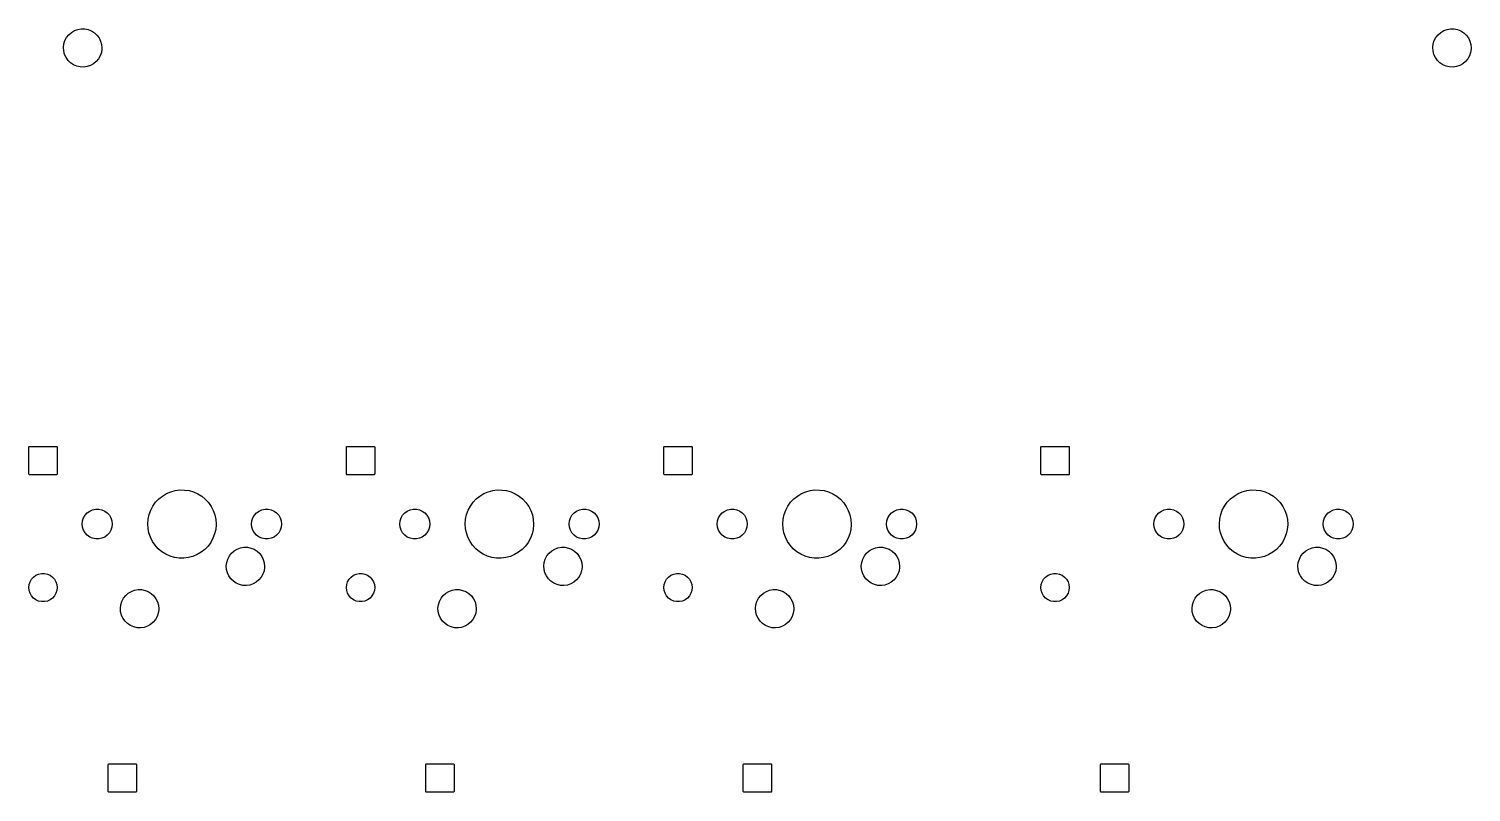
# Model space of a CAD drawing. Extents: x -119 to 120, y -47 to 51.
# Drawn here: x 33.7 to 120.2, y 3 to 48.8 of the extents above; entities that cross this region are included whole.
import ezdxf

# ---------------------------------------------------------------- set-up
doc = ezdxf.new("R2010")
doc.units = 0
doc.layers.add('BLACK', color=7, linetype='CONTINUOUS')

msp = doc.modelspace()

# ---------------------------------------------------------------- linework, layer by layer
at = {"layer": 'BLACK', "linetype": 'CONTINUOUS'}
for p, q in [((36.0752, 48.4166), (36.2334, 48.5554)), ((36.2334, 48.5554), (36.4143, 48.663)), ((36.4143, 48.663), (36.6117, 48.7358)), ((36.6117, 48.7358), (36.8191, 48.7715)), ((36.8191, 48.7715), (37.0296, 48.7687)), ((37.0296, 48.7687), (37.236, 48.7276)), ((37.236, 48.7276), (37.4315, 48.6497)), ((37.4315, 48.6497), (37.6095, 48.5374)), ((37.6095, 48.5374), (37.764, 48.3945)), ((118.228, 48.4166), (118.387, 48.5554)), ((118.387, 48.5554), (118.567, 48.663)), ((118.567, 48.663), (118.765, 48.7358)), ((118.765, 48.7358), (118.972, 48.7715)), ((118.972, 48.7715), (119.183, 48.7687)), ((119.183, 48.7687), (119.389, 48.7276)), ((119.389, 48.7276), (119.585, 48.6497)), ((119.585, 48.6497), (119.763, 48.5374)), ((119.763, 48.5374), (119.917, 48.3945)), ((35.7598, 47.6551), (35.7845, 47.8641)), ((35.7735, 47.4451), (35.7598, 47.6551)), ((35.7845, 47.8641), (35.8469, 48.0651)), ((35.8469, 48.0651), (35.9449, 48.2513)), ((35.9449, 48.2513), (36.0752, 48.4166)), ((37.764, 48.3945), (37.8899, 48.2259)), ((37.8899, 48.2259), (37.983, 48.0371)), ((37.983, 48.0371), (38.0401, 47.8346)), ((38.0401, 47.8346), (38.0594, 47.625)), ((38.0594, 47.625), (38.0578, 47.5648)), ((117.913, 47.6551), (117.938, 47.8641)), ((117.927, 47.4451), (117.913, 47.6551)), ((117.938, 47.8641), (118, 48.0651)), ((118, 48.0651), (118.098, 48.2513)), ((118.098, 48.2513), (118.228, 48.4166)), ((119.917, 48.3945), (120.043, 48.2259)), ((120.043, 48.2259), (120.136, 48.0371)), ((120.136, 48.0371), (120.193, 47.8346)), ((120.193, 47.8346), (120.212, 47.625)), ((120.212, 47.625), (120.211, 47.5648)), ((35.8253, 47.2411), (35.7735, 47.4451)), ((35.9134, 47.05), (35.8253, 47.2411)), ((36.0349, 46.8781), (35.9134, 47.05)), ((36.1857, 46.7313), (36.0349, 46.8781)), ((36.3606, 46.6144), (36.1857, 46.7313)), ((37.7225, 46.8118), (37.5607, 46.6773)), ((37.8571, 46.9736), (37.7225, 46.8118)), ((37.96, 47.1573), (37.8571, 46.9736)), ((38.0276, 47.3565), (37.96, 47.1573)), ((38.0578, 47.5648), (38.0276, 47.3565)), ((117.978, 47.2411), (117.927, 47.4451)), ((118.067, 47.05), (117.978, 47.2411)), ((118.188, 46.8781), (118.067, 47.05)), ((118.339, 46.7313), (118.188, 46.8781)), ((118.514, 46.6144), (118.339, 46.7313)), ((119.876, 46.8118), (119.714, 46.6773)), ((120.01, 46.9736), (119.876, 46.8118)), ((120.113, 47.1573), (120.01, 46.9736)), ((120.181, 47.3565), (120.113, 47.1573)), ((120.211, 47.5648), (120.181, 47.3565)), ((36.554, 46.5313), (36.3606, 46.6144)), ((36.7593, 46.4848), (36.554, 46.5313)), ((36.9696, 46.4766), (36.7593, 46.4848)), ((37.1778, 46.5068), (36.9696, 46.4766)), ((37.3771, 46.5744), (37.1778, 46.5068)), ((37.5607, 46.6773), (37.3771, 46.5744)), ((118.707, 46.5313), (118.514, 46.6144)), ((118.912, 46.4848), (118.707, 46.5313)), ((119.123, 46.4766), (118.912, 46.4848)), ((119.331, 46.5068), (119.123, 46.4766)), ((119.53, 46.5744), (119.331, 46.5068)), ((119.714, 46.6773), (119.53, 46.5744)), ((33.6781, 23.66), (33.6819, 23.6791)), ((33.6781, 22.06), (33.6781, 23.66)), ((33.6819, 23.6791), (33.6928, 23.6954)), ((33.6928, 23.6954), (33.709, 23.7062)), ((33.709, 23.7062), (33.7281, 23.71)), ((33.7281, 23.71), (35.3281, 23.71)), ((35.3281, 23.71), (35.3473, 23.7062)), ((35.3473, 23.7062), (35.3635, 23.6954)), ((35.3635, 23.6954), (35.3743, 23.6791)), ((35.3743, 23.6791), (35.3781, 23.66)), ((35.3781, 23.66), (35.3781, 22.06)), ((52.7281, 23.66), (52.7319, 23.6791)), ((52.7281, 22.06), (52.7281, 23.66)), ((52.7319, 23.6791), (52.7428, 23.6954)), ((52.7428, 23.6954), (52.759, 23.7062)), ((52.759, 23.7062), (52.7781, 23.71)), ((52.7781, 23.71), (54.3781, 23.71)), ((54.3781, 23.71), (54.3973, 23.7062)), ((54.3973, 23.7062), (54.4135, 23.6954)), ((54.4135, 23.6954), (54.4243, 23.6791)), ((54.4243, 23.6791), (54.4281, 23.66)), ((54.4281, 23.66), (54.4281, 22.06)), ((71.7781, 23.66), (71.7819, 23.6791)), ((71.7781, 22.06), (71.7781, 23.66)), ((71.7819, 23.6791), (71.7928, 23.6954)), ((71.7928, 23.6954), (71.809, 23.7062)), ((71.809, 23.7062), (71.8281, 23.71)), ((71.8281, 23.71), (73.4281, 23.71)), ((73.4281, 23.71), (73.4473, 23.7062)), ((73.4473, 23.7062), (73.4635, 23.6954)), ((73.4635, 23.6954), (73.4743, 23.6791)), ((73.4743, 23.6791), (73.4781, 23.66)), ((73.4781, 23.66), (73.4781, 22.06)), ((94.4, 23.66), (94.4038, 23.6791)), ((94.4, 22.06), (94.4, 23.66)), ((94.4038, 23.6791), (94.4146, 23.6954)), ((94.4146, 23.6954), (94.4309, 23.7062)), ((94.4309, 23.7062), (94.45, 23.71)), ((94.45, 23.71), (96.05, 23.71)), ((96.05, 23.71), (96.0691, 23.7062)), ((96.0691, 23.7062), (96.0854, 23.6954)), ((96.0854, 23.6954), (96.0962, 23.6791)), ((96.0962, 23.6791), (96.1, 23.66)), ((96.1, 23.66), (96.1, 22.06)), ((33.6819, 22.0409), (33.6781, 22.06)), ((33.6928, 22.0246), (33.6819, 22.0409)), ((33.709, 22.0138), (33.6928, 22.0246)), ((33.7281, 22.01), (33.709, 22.0138)), ((35.3281, 22.01), (33.7281, 22.01)), ((35.3473, 22.0138), (35.3281, 22.01)), ((35.3635, 22.0246), (35.3473, 22.0138)), ((35.3743, 22.0409), (35.3635, 22.0246)), ((35.3781, 22.06), (35.3743, 22.0409)), ((52.7319, 22.0409), (52.7281, 22.06)), ((52.7428, 22.0246), (52.7319, 22.0409)), ((52.759, 22.0138), (52.7428, 22.0246)), ((52.7781, 22.01), (52.759, 22.0138)), ((54.3781, 22.01), (52.7781, 22.01)), ((54.3973, 22.0138), (54.3781, 22.01)), ((54.4135, 22.0246), (54.3973, 22.0138)), ((54.4243, 22.0409), (54.4135, 22.0246)), ((54.4281, 22.06), (54.4243, 22.0409)), ((71.7819, 22.0409), (71.7781, 22.06)), ((71.7928, 22.0246), (71.7819, 22.0409)), ((71.809, 22.0138), (71.7928, 22.0246)), ((71.8281, 22.01), (71.809, 22.0138)), ((73.4281, 22.01), (71.8281, 22.01)), ((73.4473, 22.0138), (73.4281, 22.01)), ((73.4635, 22.0246), (73.4473, 22.0138)), ((73.4743, 22.0409), (73.4635, 22.0246)), ((73.4781, 22.06), (73.4743, 22.0409)), ((94.4038, 22.0409), (94.4, 22.06)), ((94.4146, 22.0246), (94.4038, 22.0409)), ((94.4309, 22.0138), (94.4146, 22.0246)), ((94.45, 22.01), (94.4309, 22.0138)), ((96.05, 22.01), (94.45, 22.01)), ((96.0691, 22.0138), (96.05, 22.01)), ((96.0854, 22.0246), (96.0691, 22.0138)), ((96.0962, 22.0409), (96.0854, 22.0246)), ((96.1, 22.06), (96.0962, 22.0409)), ((41.6925, 20.7334), (41.9318, 20.8766)), ((41.9318, 20.8766), (42.1883, 20.986)), ((42.1883, 20.986), (42.4573, 21.0596)), ((42.4573, 21.0596), (42.7338, 21.096)), ((42.7338, 21.096), (43.0126, 21.0945)), ((43.0126, 21.0945), (43.2887, 21.0552)), ((43.2887, 21.0552), (43.5569, 20.9788)), ((43.5569, 20.9788), (43.8123, 20.8667)), ((43.8123, 20.8667), (44.05, 20.721)), ((60.7425, 20.7334), (60.9818, 20.8766)), ((60.9818, 20.8766), (61.2383, 20.986)), ((61.2383, 20.986), (61.5073, 21.0596)), ((61.5073, 21.0596), (61.7838, 21.096)), ((61.7838, 21.096), (62.0626, 21.0945)), ((62.0626, 21.0945), (62.3387, 21.0552)), ((62.3387, 21.0552), (62.6069, 20.9788)), ((62.6069, 20.9788), (62.8623, 20.8667)), ((62.8623, 20.8667), (63.1, 20.721)), ((79.7925, 20.7334), (80.0318, 20.8766)), ((80.0318, 20.8766), (80.2883, 20.986)), ((80.2883, 20.986), (80.5573, 21.0596)), ((80.5573, 21.0596), (80.8338, 21.096)), ((80.8338, 21.096), (81.1126, 21.0945)), ((81.1126, 21.0945), (81.3887, 21.0552)), ((81.3887, 21.0552), (81.6569, 20.9788)), ((81.6569, 20.9788), (81.9123, 20.8667)), ((81.9123, 20.8667), (82.15, 20.721)), ((105.986, 20.7334), (106.226, 20.8766)), ((106.226, 20.8766), (106.482, 20.986)), ((106.482, 20.986), (106.751, 21.0596)), ((106.751, 21.0596), (107.028, 21.096)), ((107.028, 21.096), (107.306, 21.0945)), ((107.306, 21.0945), (107.582, 21.0552)), ((107.582, 21.0552), (107.851, 20.9788)), ((107.851, 20.9788), (108.106, 20.8667)), ((108.106, 20.8667), (108.344, 20.721)), ((37.3325, 19.8294), (37.5044, 19.906)), ((37.5044, 19.906), (37.6884, 19.9451)), ((37.6884, 19.9451), (37.8766, 19.9451)), ((37.8766, 19.9451), (38.0606, 19.906)), ((38.0606, 19.906), (38.2325, 19.8294)), ((40.9897, 19.8838), (41.1202, 20.1303)), ((41.1202, 20.1303), (41.2829, 20.3567)), ((41.2829, 20.3567), (41.4749, 20.559)), ((41.4749, 20.559), (41.6925, 20.7334)), ((44.05, 20.721), (44.2658, 20.5444)), ((44.2658, 20.5444), (44.4556, 20.3401)), ((44.4556, 20.3401), (44.616, 20.112)), ((44.616, 20.112), (44.7439, 19.8642)), ((47.4925, 19.8294), (47.6644, 19.906)), ((47.6644, 19.906), (47.8484, 19.9451)), ((47.8484, 19.9451), (48.0366, 19.9451)), ((48.0366, 19.9451), (48.2206, 19.906)), ((48.2206, 19.906), (48.3925, 19.8294)), ((56.3825, 19.8294), (56.5544, 19.906)), ((56.5544, 19.906), (56.7384, 19.9451)), ((56.7384, 19.9451), (56.9266, 19.9451)), ((56.9266, 19.9451), (57.1106, 19.906)), ((57.1106, 19.906), (57.2825, 19.8294)), ((60.0397, 19.8838), (60.1702, 20.1303)), ((60.1702, 20.1303), (60.3329, 20.3567)), ((60.3329, 20.3567), (60.5249, 20.559)), ((60.5249, 20.559), (60.7425, 20.7334)), ((63.1, 20.721), (63.3158, 20.5444)), ((63.3158, 20.5444), (63.5056, 20.3401)), ((63.5056, 20.3401), (63.666, 20.112)), ((63.666, 20.112), (63.7939, 19.8642)), ((66.5425, 19.8294), (66.7144, 19.906)), ((66.7144, 19.906), (66.8984, 19.9451)), ((66.8984, 19.9451), (67.0866, 19.9451)), ((67.0866, 19.9451), (67.2706, 19.906)), ((67.2706, 19.906), (67.4425, 19.8294)), ((75.4325, 19.8294), (75.6044, 19.906)), ((75.6044, 19.906), (75.7884, 19.9451)), ((75.7884, 19.9451), (75.9766, 19.9451)), ((75.9766, 19.9451), (76.1606, 19.906)), ((76.1606, 19.906), (76.3325, 19.8294)), ((79.0897, 19.8838), (79.2202, 20.1303)), ((79.2202, 20.1303), (79.3829, 20.3567)), ((79.3829, 20.3567), (79.5749, 20.559)), ((79.5749, 20.559), (79.7925, 20.7334)), ((82.15, 20.721), (82.3658, 20.5444)), ((82.3658, 20.5444), (82.5556, 20.3401)), ((82.5556, 20.3401), (82.716, 20.112)), ((82.716, 20.112), (82.8439, 19.8642)), ((85.5925, 19.8294), (85.7644, 19.906)), ((85.7644, 19.906), (85.9484, 19.9451)), ((85.9484, 19.9451), (86.1366, 19.9451)), ((86.1366, 19.9451), (86.3206, 19.906)), ((86.3206, 19.906), (86.4925, 19.8294)), ((101.626, 19.8294), (101.798, 19.906)), ((101.798, 19.906), (101.982, 19.9451)), ((101.982, 19.9451), (102.17, 19.9451)), ((102.17, 19.9451), (102.354, 19.906)), ((102.354, 19.906), (102.526, 19.8294)), ((105.283, 19.8838), (105.414, 20.1303)), ((105.414, 20.1303), (105.577, 20.3567)), ((105.577, 20.3567), (105.769, 20.559)), ((105.769, 20.559), (105.986, 20.7334)), ((108.344, 20.721), (108.56, 20.5444)), ((108.56, 20.5444), (108.749, 20.3401)), ((108.749, 20.3401), (108.91, 20.112)), ((108.91, 20.112), (109.038, 19.8642)), ((111.786, 19.8294), (111.958, 19.906)), ((111.958, 19.906), (112.142, 19.9451)), ((112.142, 19.9451), (112.33, 19.9451)), ((112.33, 19.9451), (112.514, 19.906)), ((112.514, 19.906), (112.686, 19.8294)), ((36.8825, 19.05), (36.9022, 19.2371)), ((36.9022, 18.8629), (36.8825, 19.05)), ((36.9022, 19.2371), (36.9603, 19.4161)), ((36.9603, 19.4161), (37.0544, 19.579)), ((37.0544, 19.579), (37.1803, 19.7188)), ((37.1803, 19.7188), (37.3325, 19.8294)), ((38.2325, 19.8294), (38.3847, 19.7188)), ((38.3847, 19.7188), (38.5106, 19.579)), ((38.5106, 19.579), (38.6047, 19.4161)), ((38.6047, 19.4161), (38.6628, 19.2371)), ((38.6628, 19.2371), (38.6825, 19.05)), ((38.6825, 19.05), (38.6628, 18.8629)), ((40.8126, 19.0715), (40.8345, 19.3495)), ((40.8287, 18.7931), (40.8126, 19.0715)), ((40.8345, 19.3495), (40.8939, 19.6219)), ((40.8939, 19.6219), (40.9897, 19.8838)), ((44.7439, 19.8642), (44.837, 19.6013)), ((44.837, 19.6013), (44.8935, 19.3282)), ((44.8935, 19.3282), (44.9125, 19.05)), ((44.9125, 19.05), (44.9121, 19.0071)), ((47.0425, 19.05), (47.0622, 19.2371)), ((47.0622, 18.8629), (47.0425, 19.05)), ((47.0622, 19.2371), (47.1203, 19.4161)), ((47.1203, 19.4161), (47.2144, 19.579)), ((47.2144, 19.579), (47.3403, 19.7188)), ((47.3403, 19.7188), (47.4925, 19.8294)), ((48.3925, 19.8294), (48.5447, 19.7188)), ((48.5447, 19.7188), (48.6706, 19.579)), ((48.6706, 19.579), (48.7647, 19.4161)), ((48.7647, 19.4161), (48.8228, 19.2371)), ((48.8228, 19.2371), (48.8425, 19.05)), ((48.8425, 19.05), (48.8228, 18.8629)), ((55.9325, 19.05), (55.9522, 19.2371)), ((55.9522, 18.8629), (55.9325, 19.05)), ((55.9522, 19.2371), (56.0103, 19.4161)), ((56.0103, 19.4161), (56.1044, 19.579)), ((56.1044, 19.579), (56.2303, 19.7188)), ((56.2303, 19.7188), (56.3825, 19.8294)), ((57.2825, 19.8294), (57.4347, 19.7188)), ((57.4347, 19.7188), (57.5606, 19.579)), ((57.5606, 19.579), (57.6547, 19.4161)), ((57.6547, 19.4161), (57.7128, 19.2371)), ((57.7128, 19.2371), (57.7325, 19.05)), ((57.7325, 19.05), (57.7128, 18.8629)), ((59.8626, 19.0715), (59.8845, 19.3495)), ((59.8787, 18.7931), (59.8626, 19.0715)), ((59.8845, 19.3495), (59.9439, 19.6219)), ((59.9439, 19.6219), (60.0397, 19.8838)), ((63.7939, 19.8642), (63.887, 19.6013)), ((63.887, 19.6013), (63.9435, 19.3282)), ((63.9435, 19.3282), (63.9625, 19.05)), ((63.9625, 19.05), (63.962, 19.0071)), ((66.0925, 19.05), (66.1122, 19.2371)), ((66.1122, 18.8629), (66.0925, 19.05)), ((66.1122, 19.2371), (66.1703, 19.4161)), ((66.1703, 19.4161), (66.2644, 19.579)), ((66.2644, 19.579), (66.3903, 19.7188)), ((66.3903, 19.7188), (66.5425, 19.8294)), ((67.4425, 19.8294), (67.5947, 19.7188)), ((67.5947, 19.7188), (67.7206, 19.579)), ((67.7206, 19.579), (67.8147, 19.4161)), ((67.8147, 19.4161), (67.8728, 19.2371)), ((67.8728, 19.2371), (67.8925, 19.05)), ((67.8925, 19.05), (67.8728, 18.8629)), ((74.9825, 19.05), (75.0022, 19.2371)), ((75.0022, 18.8629), (74.9825, 19.05)), ((75.0022, 19.2371), (75.0603, 19.4161)), ((75.0603, 19.4161), (75.1544, 19.579)), ((75.1544, 19.579), (75.2803, 19.7188)), ((75.2803, 19.7188), (75.4325, 19.8294)), ((76.3325, 19.8294), (76.4847, 19.7188)), ((76.4847, 19.7188), (76.6106, 19.579)), ((76.6106, 19.579), (76.7047, 19.4161)), ((76.7047, 19.4161), (76.7628, 19.2371)), ((76.7628, 19.2371), (76.7825, 19.05)), ((76.7825, 19.05), (76.7628, 18.8629)), ((78.9126, 19.0715), (78.9345, 19.3495)), ((78.9287, 18.7931), (78.9126, 19.0715)), ((78.9345, 19.3495), (78.9939, 19.6219)), ((78.9939, 19.6219), (79.0897, 19.8838)), ((82.8439, 19.8642), (82.937, 19.6013)), ((82.937, 19.6013), (82.9935, 19.3282)), ((82.9935, 19.3282), (83.0125, 19.05)), ((83.0125, 19.05), (83.0121, 19.0071)), ((85.1425, 19.05), (85.1622, 19.2371)), ((85.1622, 18.8629), (85.1425, 19.05)), ((85.1622, 19.2371), (85.2203, 19.4161)), ((85.2203, 19.4161), (85.3144, 19.579)), ((85.3144, 19.579), (85.4403, 19.7188)), ((85.4403, 19.7188), (85.5925, 19.8294)), ((86.4925, 19.8294), (86.6447, 19.7188)), ((86.6447, 19.7188), (86.7706, 19.579)), ((86.7706, 19.579), (86.8647, 19.4161)), ((86.8647, 19.4161), (86.9228, 19.2371)), ((86.9228, 19.2371), (86.9425, 19.05)), ((86.9425, 19.05), (86.9228, 18.8629)), ((101.176, 19.05), (101.196, 19.2371)), ((101.196, 18.8629), (101.176, 19.05)), ((101.196, 19.2371), (101.254, 19.4161)), ((101.254, 19.4161), (101.348, 19.579)), ((101.348, 19.579), (101.474, 19.7188)), ((101.474, 19.7188), (101.626, 19.8294)), ((102.526, 19.8294), (102.678, 19.7188)), ((102.678, 19.7188), (102.804, 19.579)), ((102.804, 19.579), (102.898, 19.4161)), ((102.898, 19.4161), (102.957, 19.2371)), ((102.957, 19.2371), (102.976, 19.05)), ((102.976, 19.05), (102.957, 18.8629)), ((105.106, 19.0715), (105.128, 19.3495)), ((105.122, 18.7931), (105.106, 19.0715)), ((105.128, 19.3495), (105.188, 19.6219)), ((105.188, 19.6219), (105.283, 19.8838)), ((109.038, 19.8642), (109.131, 19.6013)), ((109.131, 19.6013), (109.187, 19.3282)), ((109.187, 19.3282), (109.206, 19.05)), ((109.206, 19.05), (109.206, 19.0071)), ((111.336, 19.05), (111.356, 19.2371)), ((111.356, 18.8629), (111.336, 19.05)), ((111.356, 19.2371), (111.414, 19.4161)), ((111.414, 19.4161), (111.508, 19.579)), ((111.508, 19.579), (111.634, 19.7188)), ((111.634, 19.7188), (111.786, 19.8294)), ((112.686, 19.8294), (112.838, 19.7188)), ((112.838, 19.7188), (112.964, 19.579)), ((112.964, 19.579), (113.058, 19.4161)), ((113.058, 19.4161), (113.117, 19.2371)), ((113.117, 19.2371), (113.136, 19.05)), ((113.136, 19.05), (113.117, 18.8629)), ((36.9603, 18.6839), (36.9022, 18.8629)), ((37.0544, 18.521), (36.9603, 18.6839)), ((37.1803, 18.3812), (37.0544, 18.521)), ((37.3325, 18.2706), (37.1803, 18.3812)), ((37.5044, 18.194), (37.3325, 18.2706)), ((37.6884, 18.1549), (37.5044, 18.194)), ((38.0606, 18.194), (37.8766, 18.1549)), ((38.2325, 18.2706), (38.0606, 18.194)), ((38.3847, 18.3812), (38.2325, 18.2706)), ((38.5106, 18.521), (38.3847, 18.3812)), ((38.6047, 18.6839), (38.5106, 18.521)), ((38.6628, 18.8629), (38.6047, 18.6839)), ((40.8824, 18.5194), (40.8287, 18.7931)), ((40.9727, 18.2556), (40.8824, 18.5194)), ((41.098, 18.0065), (40.9727, 18.2556)), ((44.7264, 18.1966), (44.5934, 17.9516)), ((44.825, 18.4575), (44.7264, 18.1966)), ((44.8873, 18.7293), (44.825, 18.4575)), ((44.9121, 19.0071), (44.8873, 18.7293)), ((47.1203, 18.6839), (47.0622, 18.8629)), ((47.2144, 18.521), (47.1203, 18.6839)), ((47.3403, 18.3812), (47.2144, 18.521)), ((47.4925, 18.2706), (47.3403, 18.3812)), ((47.6644, 18.194), (47.4925, 18.2706)), ((47.8484, 18.1549), (47.6644, 18.194)), ((48.2206, 18.194), (48.0366, 18.1549)), ((48.3925, 18.2706), (48.2206, 18.194)), ((48.5447, 18.3812), (48.3925, 18.2706)), ((48.6706, 18.521), (48.5447, 18.3812)), ((48.7647, 18.6839), (48.6706, 18.521)), ((48.8228, 18.8629), (48.7647, 18.6839)), ((56.0103, 18.6839), (55.9522, 18.8629)), ((56.1044, 18.521), (56.0103, 18.6839)), ((56.2303, 18.3812), (56.1044, 18.521)), ((56.3825, 18.2706), (56.2303, 18.3812)), ((56.5544, 18.194), (56.3825, 18.2706)), ((56.7384, 18.1549), (56.5544, 18.194)), ((57.1106, 18.194), (56.9266, 18.1549)), ((57.2825, 18.2706), (57.1106, 18.194)), ((57.4347, 18.3812), (57.2825, 18.2706)), ((57.5606, 18.521), (57.4347, 18.3812)), ((57.6547, 18.6839), (57.5606, 18.521)), ((57.7128, 18.8629), (57.6547, 18.6839)), ((59.9324, 18.5194), (59.8787, 18.7931)), ((60.0227, 18.2556), (59.9324, 18.5194)), ((60.148, 18.0065), (60.0227, 18.2556)), ((63.7764, 18.1966), (63.6434, 17.9516)), ((63.875, 18.4575), (63.7764, 18.1966)), ((63.9373, 18.7293), (63.875, 18.4575)), ((63.962, 19.0071), (63.9373, 18.7293)), ((66.1703, 18.6839), (66.1122, 18.8629)), ((66.2644, 18.521), (66.1703, 18.6839)), ((66.3903, 18.3812), (66.2644, 18.521)), ((66.5425, 18.2706), (66.3903, 18.3812)), ((66.7144, 18.194), (66.5425, 18.2706)), ((66.8984, 18.1549), (66.7144, 18.194)), ((67.2706, 18.194), (67.0866, 18.1549)), ((67.4425, 18.2706), (67.2706, 18.194)), ((67.5947, 18.3812), (67.4425, 18.2706)), ((67.7206, 18.521), (67.5947, 18.3812)), ((67.8147, 18.6839), (67.7206, 18.521)), ((67.8728, 18.8629), (67.8147, 18.6839)), ((75.0603, 18.6839), (75.0022, 18.8629)), ((75.1544, 18.521), (75.0603, 18.6839)), ((75.2803, 18.3812), (75.1544, 18.521)), ((75.4325, 18.2706), (75.2803, 18.3812)), ((75.6044, 18.194), (75.4325, 18.2706)), ((75.7884, 18.1549), (75.6044, 18.194)), ((76.1606, 18.194), (75.9766, 18.1549)), ((76.3325, 18.2706), (76.1606, 18.194)), ((76.4847, 18.3812), (76.3325, 18.2706)), ((76.6106, 18.521), (76.4847, 18.3812)), ((76.7047, 18.6839), (76.6106, 18.521)), ((76.7628, 18.8629), (76.7047, 18.6839)), ((78.9824, 18.5194), (78.9287, 18.7931)), ((79.0727, 18.2556), (78.9824, 18.5194)), ((79.198, 18.0065), (79.0727, 18.2556)), ((82.8264, 18.1966), (82.6934, 17.9516)), ((82.925, 18.4575), (82.8264, 18.1966)), ((82.9873, 18.7293), (82.925, 18.4575)), ((83.0121, 19.0071), (82.9873, 18.7293)), ((85.2203, 18.6839), (85.1622, 18.8629)), ((85.3144, 18.521), (85.2203, 18.6839)), ((85.4403, 18.3812), (85.3144, 18.521)), ((85.5925, 18.2706), (85.4403, 18.3812)), ((85.7644, 18.194), (85.5925, 18.2706)), ((85.9484, 18.1549), (85.7644, 18.194)), ((86.3206, 18.194), (86.1366, 18.1549)), ((86.4925, 18.2706), (86.3206, 18.194)), ((86.6447, 18.3812), (86.4925, 18.2706)), ((86.7706, 18.521), (86.6447, 18.3812)), ((86.8647, 18.6839), (86.7706, 18.521)), ((86.9228, 18.8629), (86.8647, 18.6839)), ((101.254, 18.6839), (101.196, 18.8629)), ((101.348, 18.521), (101.254, 18.6839)), ((101.474, 18.3812), (101.348, 18.521)), ((101.626, 18.2706), (101.474, 18.3812)), ((101.798, 18.194), (101.626, 18.2706)), ((101.982, 18.1549), (101.798, 18.194)), ((102.354, 18.194), (102.17, 18.1549)), ((102.526, 18.2706), (102.354, 18.194)), ((102.678, 18.3812), (102.526, 18.2706)), ((102.804, 18.521), (102.678, 18.3812)), ((102.898, 18.6839), (102.804, 18.521)), ((102.957, 18.8629), (102.898, 18.6839)), ((105.176, 18.5194), (105.122, 18.7931)), ((105.266, 18.2556), (105.176, 18.5194)), ((105.392, 18.0065), (105.266, 18.2556)), ((109.02, 18.1966), (108.887, 17.9516)), ((109.119, 18.4575), (109.02, 18.1966)), ((109.181, 18.7293), (109.119, 18.4575)), ((109.206, 19.0071), (109.181, 18.7293)), ((111.414, 18.6839), (111.356, 18.8629)), ((111.508, 18.521), (111.414, 18.6839)), ((111.634, 18.3812), (111.508, 18.521)), ((111.786, 18.2706), (111.634, 18.3812)), ((111.958, 18.194), (111.786, 18.2706)), ((112.142, 18.1549), (111.958, 18.194)), ((112.514, 18.194), (112.33, 18.1549)), ((112.686, 18.2706), (112.514, 18.194)), ((112.838, 18.3812), (112.686, 18.2706)), ((112.964, 18.521), (112.838, 18.3812)), ((113.058, 18.6839), (112.964, 18.521)), ((113.117, 18.8629), (113.058, 18.6839)), ((37.8766, 18.1549), (37.6884, 18.1549)), ((41.2559, 17.7766), (41.098, 18.0065)), ((41.4436, 17.5704), (41.2559, 17.7766)), ((41.6575, 17.3915), (41.4436, 17.5704)), ((41.8938, 17.2433), (41.6575, 17.3915)), ((44.0148, 17.3545), (43.774, 17.2138)), ((44.2342, 17.5266), (44.0148, 17.3545)), ((44.4283, 17.7268), (44.2342, 17.5266)), ((44.5934, 17.9516), (44.4283, 17.7268)), ((45.8383, 17.3016), (45.9965, 17.4404)), ((45.9965, 17.4404), (46.1774, 17.548)), ((46.1774, 17.548), (46.3749, 17.6208)), ((46.3749, 17.6208), (46.5823, 17.6565)), ((46.5823, 17.6565), (46.7927, 17.6537)), ((46.7927, 17.6537), (46.9991, 17.6126)), ((46.9991, 17.6126), (47.1946, 17.5347)), ((47.1946, 17.5347), (47.3726, 17.4224)), ((47.3726, 17.4224), (47.5271, 17.2795)), ((48.0366, 18.1549), (47.8484, 18.1549)), ((56.9266, 18.1549), (56.7384, 18.1549)), ((60.3059, 17.7766), (60.148, 18.0065)), ((60.4936, 17.5704), (60.3059, 17.7766)), ((60.7075, 17.3915), (60.4936, 17.5704)), ((60.9438, 17.2433), (60.7075, 17.3915)), ((63.0648, 17.3545), (62.824, 17.2138)), ((63.2842, 17.5266), (63.0648, 17.3545)), ((63.4783, 17.7268), (63.2842, 17.5266)), ((63.6434, 17.9516), (63.4783, 17.7268)), ((64.8883, 17.3016), (65.0465, 17.4404)), ((65.0465, 17.4404), (65.2274, 17.548)), ((65.2274, 17.548), (65.4249, 17.6208)), ((65.4249, 17.6208), (65.6323, 17.6565)), ((65.6323, 17.6565), (65.8427, 17.6537)), ((65.8427, 17.6537), (66.0491, 17.6126)), ((66.0491, 17.6126), (66.2446, 17.5347)), ((66.2446, 17.5347), (66.4226, 17.4224)), ((66.4226, 17.4224), (66.5771, 17.2795)), ((67.0866, 18.1549), (66.8984, 18.1549)), ((75.9766, 18.1549), (75.7884, 18.1549)), ((79.3559, 17.7766), (79.198, 18.0065)), ((79.5436, 17.5704), (79.3559, 17.7766)), ((79.7575, 17.3915), (79.5436, 17.5704)), ((79.9938, 17.2433), (79.7575, 17.3915)), ((82.1148, 17.3545), (81.874, 17.2138)), ((82.3342, 17.5266), (82.1148, 17.3545)), ((82.5283, 17.7268), (82.3342, 17.5266)), ((82.6934, 17.9516), (82.5283, 17.7268)), ((83.9383, 17.3016), (84.0965, 17.4404)), ((84.0965, 17.4404), (84.2774, 17.548)), ((84.2774, 17.548), (84.4749, 17.6208)), ((84.4749, 17.6208), (84.6823, 17.6565)), ((84.6823, 17.6565), (84.8927, 17.6537)), ((84.8927, 17.6537), (85.0991, 17.6126)), ((85.0991, 17.6126), (85.2946, 17.5347)), ((85.2946, 17.5347), (85.4726, 17.4224)), ((85.4726, 17.4224), (85.6271, 17.2795)), ((86.1366, 18.1549), (85.9484, 18.1549)), ((102.17, 18.1549), (101.982, 18.1549)), ((105.55, 17.7766), (105.392, 18.0065)), ((105.737, 17.5704), (105.55, 17.7766)), ((105.951, 17.3915), (105.737, 17.5704)), ((106.188, 17.2433), (105.951, 17.3915)), ((108.309, 17.3545), (108.068, 17.2138)), ((108.528, 17.5266), (108.309, 17.3545)), ((108.722, 17.7268), (108.528, 17.5266)), ((108.887, 17.9516), (108.722, 17.7268)), ((110.132, 17.3016), (110.29, 17.4404)), ((110.29, 17.4404), (110.471, 17.548)), ((110.471, 17.548), (110.669, 17.6208)), ((110.669, 17.6208), (110.876, 17.6565)), ((110.876, 17.6565), (111.086, 17.6537)), ((111.086, 17.6537), (111.293, 17.6126)), ((111.293, 17.6126), (111.488, 17.5347)), ((111.488, 17.5347), (111.666, 17.4224)), ((111.666, 17.4224), (111.821, 17.2795)), ((112.33, 18.1549), (112.142, 18.1549)), ((42.1479, 17.1286), (41.8938, 17.2433)), ((42.4153, 17.0494), (42.1479, 17.1286)), ((42.691, 17.0072), (42.4153, 17.0494)), ((42.9698, 17.0028), (42.691, 17.0072)), ((43.2466, 17.0363), (42.9698, 17.0028)), ((43.5164, 17.1071), (43.2466, 17.0363)), ((43.774, 17.2138), (43.5164, 17.1071)), ((45.5229, 16.5401), (45.5476, 16.7491)), ((45.5367, 16.3301), (45.5229, 16.5401)), ((45.5476, 16.7491), (45.61, 16.9501)), ((45.61, 16.9501), (45.708, 17.1363)), ((45.708, 17.1363), (45.8383, 17.3016)), ((47.5271, 17.2795), (47.653, 17.1109)), ((47.653, 17.1109), (47.7461, 16.9221)), ((47.7461, 16.9221), (47.8032, 16.7196)), ((47.8209, 16.4498), (47.7907, 16.2415)), ((47.8032, 16.7196), (47.8225, 16.51)), ((47.8225, 16.51), (47.8209, 16.4498)), ((61.1979, 17.1286), (60.9438, 17.2433)), ((61.4653, 17.0494), (61.1979, 17.1286)), ((61.741, 17.0072), (61.4653, 17.0494)), ((62.0198, 17.0028), (61.741, 17.0072)), ((62.2966, 17.0363), (62.0198, 17.0028)), ((62.5664, 17.1071), (62.2966, 17.0363)), ((62.824, 17.2138), (62.5664, 17.1071)), ((64.5729, 16.5401), (64.5976, 16.7491)), ((64.5867, 16.3301), (64.5729, 16.5401)), ((64.5976, 16.7491), (64.66, 16.9501)), ((64.66, 16.9501), (64.758, 17.1363)), ((64.758, 17.1363), (64.8883, 17.3016)), ((66.5771, 17.2795), (66.703, 17.1109)), ((66.703, 17.1109), (66.7961, 16.9221)), ((66.7961, 16.9221), (66.8532, 16.7196)), ((66.8709, 16.4498), (66.8407, 16.2415)), ((66.8532, 16.7196), (66.8725, 16.51)), ((66.8725, 16.51), (66.8709, 16.4498)), ((80.2479, 17.1286), (79.9938, 17.2433)), ((80.5153, 17.0494), (80.2479, 17.1286)), ((80.791, 17.0072), (80.5153, 17.0494)), ((81.0698, 17.0028), (80.791, 17.0072)), ((81.3466, 17.0363), (81.0698, 17.0028)), ((81.6164, 17.1071), (81.3466, 17.0363)), ((81.874, 17.2138), (81.6164, 17.1071)), ((83.6229, 16.5401), (83.6476, 16.7491)), ((83.6367, 16.3301), (83.6229, 16.5401)), ((83.6476, 16.7491), (83.71, 16.9501)), ((83.71, 16.9501), (83.808, 17.1363)), ((83.808, 17.1363), (83.9383, 17.3016)), ((85.6271, 17.2795), (85.753, 17.1109)), ((85.753, 17.1109), (85.8461, 16.9221)), ((85.8461, 16.9221), (85.9032, 16.7196)), ((85.9209, 16.4498), (85.8907, 16.2415)), ((85.9032, 16.7196), (85.9225, 16.51)), ((85.9225, 16.51), (85.9209, 16.4498)), ((106.442, 17.1286), (106.188, 17.2433)), ((106.709, 17.0494), (106.442, 17.1286)), ((106.985, 17.0072), (106.709, 17.0494)), ((107.264, 17.0028), (106.985, 17.0072)), ((107.54, 17.0363), (107.264, 17.0028)), ((107.81, 17.1071), (107.54, 17.0363)), ((108.068, 17.2138), (107.81, 17.1071)), ((109.817, 16.5401), (109.841, 16.7491)), ((109.83, 16.3301), (109.817, 16.5401)), ((109.841, 16.7491), (109.904, 16.9501)), ((109.904, 16.9501), (110.002, 17.1363)), ((110.002, 17.1363), (110.132, 17.3016)), ((111.821, 17.2795), (111.947, 17.1109)), ((111.947, 17.1109), (112.04, 16.9221)), ((112.04, 16.9221), (112.097, 16.7196)), ((112.115, 16.4498), (112.084, 16.2415)), ((112.097, 16.7196), (112.116, 16.51)), ((112.116, 16.51), (112.115, 16.4498)), ((33.6967, 15.4167), (33.7516, 15.5857)), ((33.7516, 15.5857), (33.8405, 15.7396)), ((33.8405, 15.7396), (33.9594, 15.8717)), ((33.9594, 15.8717), (34.1031, 15.9761)), ((34.1031, 15.9761), (34.2655, 16.0484)), ((34.2655, 16.0484), (34.4393, 16.0853)), ((34.4393, 16.0853), (34.617, 16.0853)), ((34.617, 16.0853), (34.7908, 16.0484)), ((34.7908, 16.0484), (34.9531, 15.9761)), ((34.9531, 15.9761), (35.0969, 15.8717)), ((35.0969, 15.8717), (35.2158, 15.7396)), ((35.2158, 15.7396), (35.3046, 15.5857)), ((35.3046, 15.5857), (35.3595, 15.4167)), ((45.5885, 16.1261), (45.5367, 16.3301)), ((45.6766, 15.935), (45.5885, 16.1261)), ((45.798, 15.7631), (45.6766, 15.935)), ((45.9488, 15.6163), (45.798, 15.7631)), ((46.1238, 15.4994), (45.9488, 15.6163)), ((47.4857, 15.6968), (47.3239, 15.5623)), ((47.6202, 15.8586), (47.4857, 15.6968)), ((47.7231, 16.0423), (47.6202, 15.8586)), ((47.7907, 16.2415), (47.7231, 16.0423)), ((52.7467, 15.4167), (52.8016, 15.5857)), ((52.8016, 15.5857), (52.8905, 15.7396)), ((52.8905, 15.7396), (53.0094, 15.8717)), ((53.0094, 15.8717), (53.1531, 15.9761)), ((53.1531, 15.9761), (53.3155, 16.0484)), ((53.3155, 16.0484), (53.4893, 16.0853)), ((53.4893, 16.0853), (53.667, 16.0853)), ((53.667, 16.0853), (53.8408, 16.0484)), ((53.8408, 16.0484), (54.0031, 15.9761)), ((54.0031, 15.9761), (54.1469, 15.8717)), ((54.1469, 15.8717), (54.2658, 15.7396)), ((54.2658, 15.7396), (54.3546, 15.5857)), ((54.3546, 15.5857), (54.4095, 15.4167)), ((64.6385, 16.1261), (64.5867, 16.3301)), ((64.7266, 15.935), (64.6385, 16.1261)), ((64.848, 15.7631), (64.7266, 15.935)), ((64.9988, 15.6163), (64.848, 15.7631)), ((65.1738, 15.4994), (64.9988, 15.6163)), ((66.5357, 15.6968), (66.3739, 15.5623)), ((66.6702, 15.8586), (66.5357, 15.6968)), ((66.7731, 16.0423), (66.6702, 15.8586)), ((66.8407, 16.2415), (66.7731, 16.0423)), ((71.7967, 15.4167), (71.8516, 15.5857)), ((71.8516, 15.5857), (71.9405, 15.7396)), ((71.9405, 15.7396), (72.0594, 15.8717)), ((72.0594, 15.8717), (72.2031, 15.9761)), ((72.2031, 15.9761), (72.3655, 16.0484)), ((72.3655, 16.0484), (72.5393, 16.0853)), ((72.5393, 16.0853), (72.717, 16.0853)), ((72.717, 16.0853), (72.8908, 16.0484)), ((72.8908, 16.0484), (73.0531, 15.9761)), ((73.0531, 15.9761), (73.1969, 15.8717)), ((73.1969, 15.8717), (73.3158, 15.7396)), ((73.3158, 15.7396), (73.4046, 15.5857)), ((73.4046, 15.5857), (73.4595, 15.4167)), ((83.6885, 16.1261), (83.6367, 16.3301)), ((83.7766, 15.935), (83.6885, 16.1261)), ((83.898, 15.7631), (83.7766, 15.935)), ((84.0488, 15.6163), (83.898, 15.7631)), ((84.2238, 15.4994), (84.0488, 15.6163)), ((85.5857, 15.6968), (85.4239, 15.5623)), ((85.7202, 15.8586), (85.5857, 15.6968)), ((85.8231, 16.0423), (85.7202, 15.8586)), ((85.8907, 16.2415), (85.8231, 16.0423)), ((94.4186, 15.4167), (94.4735, 15.5857)), ((94.4735, 15.5857), (94.5623, 15.7396)), ((94.5623, 15.7396), (94.6812, 15.8717)), ((94.6812, 15.8717), (94.825, 15.9761)), ((94.825, 15.9761), (94.9873, 16.0484)), ((94.9873, 16.0484), (95.1612, 16.0853)), ((95.1612, 16.0853), (95.3388, 16.0853)), ((95.3388, 16.0853), (95.5127, 16.0484)), ((95.5127, 16.0484), (95.675, 15.9761)), ((95.675, 15.9761), (95.8188, 15.8717)), ((95.8188, 15.8717), (95.9377, 15.7396)), ((95.9377, 15.7396), (96.0265, 15.5857)), ((96.0265, 15.5857), (96.0814, 15.4167)), ((109.882, 16.1261), (109.83, 16.3301)), ((109.97, 15.935), (109.882, 16.1261)), ((110.092, 15.7631), (109.97, 15.935)), ((110.243, 15.6163), (110.092, 15.7631)), ((110.418, 15.4994), (110.243, 15.6163)), ((111.779, 15.6968), (111.618, 15.5623)), ((111.914, 15.8586), (111.779, 15.6968)), ((112.017, 16.0423), (111.914, 15.8586)), ((112.084, 16.2415), (112.017, 16.0423)), ((33.6781, 15.24), (33.6967, 15.4167)), ((33.6967, 15.0633), (33.6781, 15.24)), ((33.7516, 14.8943), (33.6967, 15.0633)), ((33.8405, 14.7404), (33.7516, 14.8943)), ((33.9594, 14.6083), (33.8405, 14.7404)), ((35.2158, 14.7404), (35.0969, 14.6083)), ((35.3046, 14.8943), (35.2158, 14.7404)), ((35.3595, 15.0633), (35.3046, 14.8943)), ((35.3595, 15.4167), (35.3781, 15.24)), ((35.3781, 15.24), (35.3595, 15.0633)), ((39.358, 14.5963), (39.4883, 14.7616)), ((39.4883, 14.7616), (39.6465, 14.9004)), ((39.6465, 14.9004), (39.8274, 15.008)), ((39.8274, 15.008), (40.0249, 15.0808)), ((40.0249, 15.0808), (40.2323, 15.1165)), ((40.2323, 15.1165), (40.4427, 15.1137)), ((40.4427, 15.1137), (40.6491, 15.0726)), ((40.6491, 15.0726), (40.8446, 14.9947)), ((40.8446, 14.9947), (41.0226, 14.8824)), ((41.0226, 14.8824), (41.1771, 14.7395)), ((41.1771, 14.7395), (41.303, 14.5709)), ((46.3171, 15.4163), (46.1238, 15.4994)), ((46.5224, 15.3698), (46.3171, 15.4163)), ((46.7327, 15.3616), (46.5224, 15.3698)), ((46.941, 15.3918), (46.7327, 15.3616)), ((47.1402, 15.4594), (46.941, 15.3918)), ((47.3239, 15.5623), (47.1402, 15.4594)), ((52.7281, 15.24), (52.7467, 15.4167)), ((52.7467, 15.0633), (52.7281, 15.24)), ((52.8016, 14.8943), (52.7467, 15.0633)), ((52.8905, 14.7404), (52.8016, 14.8943)), ((53.0094, 14.6083), (52.8905, 14.7404)), ((54.2658, 14.7404), (54.1469, 14.6083)), ((54.3546, 14.8943), (54.2658, 14.7404)), ((54.4095, 15.0633), (54.3546, 14.8943)), ((54.4095, 15.4167), (54.4281, 15.24)), ((54.4281, 15.24), (54.4095, 15.0633)), ((58.408, 14.5963), (58.5383, 14.7616)), ((58.5383, 14.7616), (58.6965, 14.9004)), ((58.6965, 14.9004), (58.8774, 15.008)), ((58.8774, 15.008), (59.0749, 15.0808)), ((59.0749, 15.0808), (59.2823, 15.1165)), ((59.2823, 15.1165), (59.4927, 15.1137)), ((59.4927, 15.1137), (59.6991, 15.0726)), ((59.6991, 15.0726), (59.8946, 14.9947)), ((59.8946, 14.9947), (60.0726, 14.8824)), ((60.0726, 14.8824), (60.2271, 14.7395)), ((60.2271, 14.7395), (60.353, 14.5709)), ((65.3671, 15.4163), (65.1738, 15.4994)), ((65.5724, 15.3698), (65.3671, 15.4163)), ((65.7827, 15.3616), (65.5724, 15.3698)), ((65.991, 15.3918), (65.7827, 15.3616)), ((66.1902, 15.4594), (65.991, 15.3918)), ((66.3739, 15.5623), (66.1902, 15.4594)), ((71.7781, 15.24), (71.7967, 15.4167)), ((71.7967, 15.0633), (71.7781, 15.24)), ((71.8516, 14.8943), (71.7967, 15.0633)), ((71.9405, 14.7404), (71.8516, 14.8943)), ((72.0594, 14.6083), (71.9405, 14.7404)), ((73.3158, 14.7404), (73.1969, 14.6083)), ((73.4046, 14.8943), (73.3158, 14.7404)), ((73.4595, 15.0633), (73.4046, 14.8943)), ((73.4595, 15.4167), (73.4781, 15.24)), ((73.4781, 15.24), (73.4595, 15.0633)), ((77.458, 14.5963), (77.5883, 14.7616)), ((77.5883, 14.7616), (77.7465, 14.9004)), ((77.7465, 14.9004), (77.9274, 15.008)), ((77.9274, 15.008), (78.1249, 15.0808)), ((78.1249, 15.0808), (78.3323, 15.1165)), ((78.3323, 15.1165), (78.5427, 15.1137)), ((78.5427, 15.1137), (78.7491, 15.0726)), ((78.7491, 15.0726), (78.9446, 14.9947)), ((78.9446, 14.9947), (79.1226, 14.8824)), ((79.1226, 14.8824), (79.2771, 14.7395)), ((79.2771, 14.7395), (79.403, 14.5709)), ((84.4171, 15.4163), (84.2238, 15.4994)), ((84.6224, 15.3698), (84.4171, 15.4163)), ((84.8327, 15.3616), (84.6224, 15.3698)), ((85.041, 15.3918), (84.8327, 15.3616)), ((85.2402, 15.4594), (85.041, 15.3918)), ((85.4239, 15.5623), (85.2402, 15.4594)), ((94.4, 15.24), (94.4186, 15.4167)), ((94.4186, 15.0633), (94.4, 15.24)), ((94.4735, 14.8943), (94.4186, 15.0633)), ((94.5623, 14.7404), (94.4735, 14.8943)), ((94.6812, 14.6083), (94.5623, 14.7404)), ((95.9377, 14.7404), (95.8188, 14.6083)), ((96.0265, 14.8943), (95.9377, 14.7404)), ((96.0814, 15.0633), (96.0265, 14.8943)), ((96.0814, 15.4167), (96.1, 15.24)), ((96.1, 15.24), (96.0814, 15.0633)), ((103.652, 14.5963), (103.782, 14.7616)), ((103.782, 14.7616), (103.94, 14.9004)), ((103.94, 14.9004), (104.121, 15.008)), ((104.121, 15.008), (104.319, 15.0808)), ((104.319, 15.0808), (104.526, 15.1165)), ((104.526, 15.1165), (104.736, 15.1137)), ((104.736, 15.1137), (104.943, 15.0726)), ((104.943, 15.0726), (105.138, 14.9947)), ((105.138, 14.9947), (105.316, 14.8824)), ((105.316, 14.8824), (105.471, 14.7395)), ((105.471, 14.7395), (105.597, 14.5709)), ((110.611, 15.4163), (110.418, 15.4994)), ((110.816, 15.3698), (110.611, 15.4163)), ((111.026, 15.3616), (110.816, 15.3698)), ((111.235, 15.3918), (111.026, 15.3616)), ((111.434, 15.4594), (111.235, 15.3918)), ((111.618, 15.5623), (111.434, 15.4594)), ((34.1031, 14.5039), (33.9594, 14.6083)), ((34.2655, 14.4316), (34.1031, 14.5039)), ((34.4393, 14.3947), (34.2655, 14.4316)), ((34.617, 14.3947), (34.4393, 14.3947)), ((34.7908, 14.4316), (34.617, 14.3947)), ((34.9531, 14.5039), (34.7908, 14.4316)), ((35.0969, 14.6083), (34.9531, 14.5039)), ((39.1729, 14.0001), (39.1976, 14.2091)), ((39.1867, 13.7901), (39.1729, 14.0001)), ((39.1976, 14.2091), (39.26, 14.4101)), ((39.26, 14.4101), (39.358, 14.5963)), ((41.303, 14.5709), (41.3961, 14.3821)), ((41.3961, 14.3821), (41.4532, 14.1796)), ((41.4709, 13.9098), (41.4407, 13.7015)), ((41.4532, 14.1796), (41.4725, 13.97)), ((41.4725, 13.97), (41.4709, 13.9098)), ((53.1531, 14.5039), (53.0094, 14.6083)), ((53.3155, 14.4316), (53.1531, 14.5039)), ((53.4893, 14.3947), (53.3155, 14.4316)), ((53.667, 14.3947), (53.4893, 14.3947)), ((53.8408, 14.4316), (53.667, 14.3947)), ((54.0031, 14.5039), (53.8408, 14.4316)), ((54.1469, 14.6083), (54.0031, 14.5039)), ((58.2229, 14.0001), (58.2476, 14.2091)), ((58.2367, 13.7901), (58.2229, 14.0001)), ((58.2476, 14.2091), (58.31, 14.4101)), ((58.31, 14.4101), (58.408, 14.5963)), ((60.353, 14.5709), (60.4461, 14.3821)), ((60.4461, 14.3821), (60.5032, 14.1796)), ((60.5209, 13.9098), (60.4907, 13.7015)), ((60.5032, 14.1796), (60.5225, 13.97)), ((60.5225, 13.97), (60.5209, 13.9098)), ((72.2031, 14.5039), (72.0594, 14.6083)), ((72.3655, 14.4316), (72.2031, 14.5039)), ((72.5393, 14.3947), (72.3655, 14.4316)), ((72.717, 14.3947), (72.5393, 14.3947)), ((72.8908, 14.4316), (72.717, 14.3947)), ((73.0531, 14.5039), (72.8908, 14.4316)), ((73.1969, 14.6083), (73.0531, 14.5039)), ((77.2729, 14.0001), (77.2976, 14.2091)), ((77.2867, 13.7901), (77.2729, 14.0001)), ((77.2976, 14.2091), (77.36, 14.4101)), ((77.36, 14.4101), (77.458, 14.5963)), ((79.403, 14.5709), (79.4961, 14.3821)), ((79.4961, 14.3821), (79.5532, 14.1796)), ((79.5709, 13.9098), (79.5407, 13.7015)), ((79.5532, 14.1796), (79.5725, 13.97)), ((79.5725, 13.97), (79.5709, 13.9098)), ((94.825, 14.5039), (94.6812, 14.6083)), ((94.9873, 14.4316), (94.825, 14.5039)), ((95.1612, 14.3947), (94.9873, 14.4316)), ((95.3388, 14.3947), (95.1612, 14.3947)), ((95.5127, 14.4316), (95.3388, 14.3947)), ((95.675, 14.5039), (95.5127, 14.4316)), ((95.8188, 14.6083), (95.675, 14.5039)), ((103.467, 14.0001), (103.491, 14.2091)), ((103.48, 13.7901), (103.467, 14.0001)), ((103.491, 14.2091), (103.554, 14.4101)), ((103.554, 14.4101), (103.652, 14.5963)), ((105.597, 14.5709), (105.69, 14.3821)), ((105.69, 14.3821), (105.747, 14.1796)), ((105.765, 13.9098), (105.734, 13.7015)), ((105.747, 14.1796), (105.766, 13.97)), ((105.766, 13.97), (105.765, 13.9098)), ((39.2385, 13.5861), (39.1867, 13.7901)), ((39.3266, 13.395), (39.2385, 13.5861)), ((39.448, 13.2231), (39.3266, 13.395)), ((39.5988, 13.0763), (39.448, 13.2231)), ((39.7738, 12.9594), (39.5988, 13.0763)), ((40.9739, 13.0223), (40.7902, 12.9194)), ((41.1357, 13.1568), (40.9739, 13.0223)), ((41.2702, 13.3186), (41.1357, 13.1568)), ((41.3731, 13.5023), (41.2702, 13.3186)), ((41.4407, 13.7015), (41.3731, 13.5023)), ((58.2885, 13.5861), (58.2367, 13.7901)), ((58.3766, 13.395), (58.2885, 13.5861)), ((58.498, 13.2231), (58.3766, 13.395)), ((58.6488, 13.0763), (58.498, 13.2231)), ((58.8238, 12.9594), (58.6488, 13.0763)), ((60.0239, 13.0223), (59.8402, 12.9194)), ((60.1857, 13.1568), (60.0239, 13.0223)), ((60.3202, 13.3186), (60.1857, 13.1568)), ((60.4231, 13.5023), (60.3202, 13.3186)), ((60.4907, 13.7015), (60.4231, 13.5023)), ((77.3385, 13.5861), (77.2867, 13.7901)), ((77.4266, 13.395), (77.3385, 13.5861)), ((77.548, 13.2231), (77.4266, 13.395)), ((77.6988, 13.0763), (77.548, 13.2231)), ((77.8738, 12.9594), (77.6988, 13.0763)), ((79.0739, 13.0223), (78.8902, 12.9194)), ((79.2357, 13.1568), (79.0739, 13.0223)), ((79.3702, 13.3186), (79.2357, 13.1568)), ((79.4731, 13.5023), (79.3702, 13.3186)), ((79.5407, 13.7015), (79.4731, 13.5023)), ((103.532, 13.5861), (103.48, 13.7901)), ((103.62, 13.395), (103.532, 13.5861)), ((103.742, 13.2231), (103.62, 13.395)), ((103.893, 13.0763), (103.742, 13.2231)), ((104.068, 12.9594), (103.893, 13.0763)), ((105.268, 13.0223), (105.084, 12.9194)), ((105.429, 13.1568), (105.268, 13.0223)), ((105.564, 13.3186), (105.429, 13.1568)), ((105.667, 13.5023), (105.564, 13.3186)), ((105.734, 13.7015), (105.667, 13.5023)), ((39.9671, 12.8763), (39.7738, 12.9594)), ((40.1724, 12.8298), (39.9671, 12.8763)), ((40.3827, 12.8216), (40.1724, 12.8298)), ((40.591, 12.8518), (40.3827, 12.8216)), ((40.7902, 12.9194), (40.591, 12.8518)), ((59.0171, 12.8763), (58.8238, 12.9594)), ((59.2224, 12.8298), (59.0171, 12.8763)), ((59.4327, 12.8216), (59.2224, 12.8298)), ((59.641, 12.8518), (59.4327, 12.8216)), ((59.8402, 12.9194), (59.641, 12.8518)), ((78.0671, 12.8763), (77.8738, 12.9594)), ((78.2724, 12.8298), (78.0671, 12.8763)), ((78.4827, 12.8216), (78.2724, 12.8298)), ((78.691, 12.8518), (78.4827, 12.8216)), ((78.8902, 12.9194), (78.691, 12.8518)), ((104.261, 12.8763), (104.068, 12.9594)), ((104.466, 12.8298), (104.261, 12.8763)), ((104.676, 12.8216), (104.466, 12.8298)), ((104.885, 12.8518), (104.676, 12.8216)), ((105.084, 12.9194), (104.885, 12.8518)), ((38.4406, 4.61), (38.4444, 4.62913)), ((38.4406, 3.01), (38.4406, 4.61)), ((38.4444, 4.62913), (38.4553, 4.64535)), ((38.4553, 4.64535), (38.4715, 4.65619)), ((38.4715, 4.65619), (38.4906, 4.66)), ((38.4906, 4.66), (40.0906, 4.66)), ((40.0906, 4.66), (40.1098, 4.65619)), ((40.1098, 4.65619), (40.126, 4.64535)), ((40.126, 4.64535), (40.1368, 4.62913)), ((40.1368, 4.62913), (40.1406, 4.61)), ((40.1406, 4.61), (40.1406, 3.01)), ((57.4906, 4.61), (57.4944, 4.62913)), ((57.4906, 3.01), (57.4906, 4.61)), ((57.4944, 4.62913), (57.5053, 4.64535)), ((57.5053, 4.64535), (57.5215, 4.65619)), ((57.5215, 4.65619), (57.5406, 4.66)), ((57.5406, 4.66), (59.1406, 4.66)), ((59.1406, 4.66), (59.1598, 4.65619)), ((59.1598, 4.65619), (59.176, 4.64535)), ((59.176, 4.64535), (59.1868, 4.62913)), ((59.1868, 4.62913), (59.1906, 4.61)), ((59.1906, 4.61), (59.1906, 3.01)), ((76.5406, 4.61), (76.5444, 4.62913)), ((76.5406, 3.01), (76.5406, 4.61)), ((76.5444, 4.62913), (76.5553, 4.64535)), ((76.5553, 4.64535), (76.5715, 4.65619)), ((76.5715, 4.65619), (76.5906, 4.66)), ((76.5906, 4.66), (78.1906, 4.66)), ((78.1906, 4.66), (78.2098, 4.65619)), ((78.2098, 4.65619), (78.226, 4.64535)), ((78.226, 4.64535), (78.2368, 4.62913)), ((78.2368, 4.62913), (78.2406, 4.61)), ((78.2406, 4.61), (78.2406, 3.01)), ((97.9719, 4.61), (97.9757, 4.62913)), ((97.9719, 3.01), (97.9719, 4.61)), ((97.9757, 4.62913), (97.9865, 4.64535)), ((97.9865, 4.64535), (98.0027, 4.65619)), ((98.0027, 4.65619), (98.0219, 4.66)), ((98.0219, 4.66), (99.6219, 4.66)), ((99.6219, 4.66), (99.641, 4.65619)), ((99.641, 4.65619), (99.6572, 4.64535)), ((99.6572, 4.64535), (99.6681, 4.62913)), ((99.6681, 4.62913), (99.6719, 4.61)), ((99.6719, 4.61), (99.6719, 3.01)), ((38.4444, 2.99087), (38.4406, 3.01)), ((38.4553, 2.97464), (38.4444, 2.99087)), ((38.4715, 2.96381), (38.4553, 2.97464)), ((38.4906, 2.96), (38.4715, 2.96381)), ((40.0906, 2.96), (38.4906, 2.96)), ((40.1098, 2.96381), (40.0906, 2.96)), ((40.126, 2.97464), (40.1098, 2.96381)), ((40.1368, 2.99087), (40.126, 2.97464)), ((40.1406, 3.01), (40.1368, 2.99087)), ((57.4944, 2.99087), (57.4906, 3.01)), ((57.5053, 2.97464), (57.4944, 2.99087)), ((57.5215, 2.96381), (57.5053, 2.97464)), ((57.5406, 2.96), (57.5215, 2.96381)), ((59.1406, 2.96), (57.5406, 2.96)), ((59.1598, 2.96381), (59.1406, 2.96)), ((59.176, 2.97464), (59.1598, 2.96381)), ((59.1868, 2.99087), (59.176, 2.97464)), ((59.1906, 3.01), (59.1868, 2.99087)), ((76.5444, 2.99087), (76.5406, 3.01)), ((76.5553, 2.97464), (76.5444, 2.99087)), ((76.5715, 2.96381), (76.5553, 2.97464)), ((76.5906, 2.96), (76.5715, 2.96381)), ((78.1906, 2.96), (76.5906, 2.96)), ((78.2098, 2.96381), (78.1906, 2.96)), ((78.226, 2.97464), (78.2098, 2.96381)), ((78.2368, 2.99087), (78.226, 2.97464)), ((78.2406, 3.01), (78.2368, 2.99087)), ((97.9757, 2.99087), (97.9719, 3.01)), ((97.9865, 2.97464), (97.9757, 2.99087)), ((98.0027, 2.96381), (97.9865, 2.97464)), ((98.0219, 2.96), (98.0027, 2.96381)), ((99.6219, 2.96), (98.0219, 2.96)), ((99.641, 2.96381), (99.6219, 2.96)), ((99.6572, 2.97464), (99.641, 2.96381)), ((99.6681, 2.99087), (99.6572, 2.97464)), ((99.6719, 3.01), (99.6681, 2.99087))]:
    msp.add_line(p, q, dxfattribs=at)

doc.saveas('drawing.dxf')
